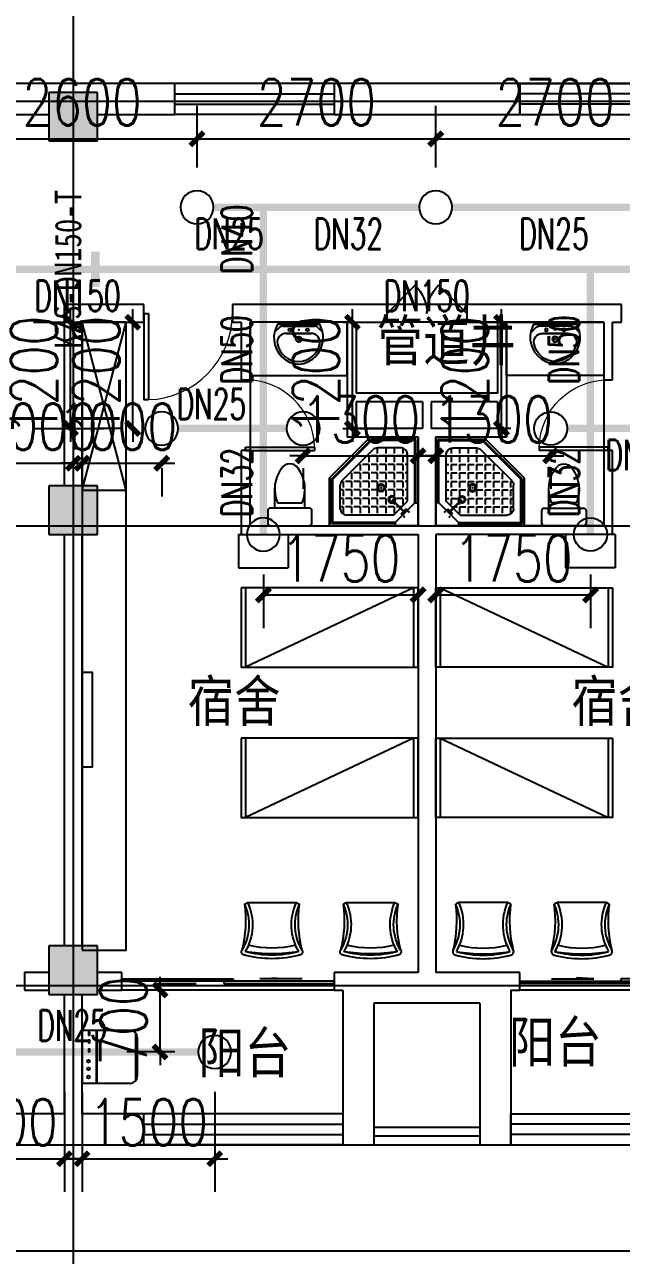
# Model space of a CAD drawing. Extents: x 0 to 2838408, y -923048 to 203859.
# Drawn here: x 2748213 to 2754963, y -270542 to -256626 of the extents above; entities that cross this region are included whole.
import ezdxf
from ezdxf.enums import TextEntityAlignment as Align

# ---------------------------------------------------------------- set-up
doc = ezdxf.new("R2010")
doc.units = 0
doc.header["$LTSCALE"] = 1000
for name, color, linetype in [('A-Fixt', 81, 'Continuous'), ('CLAYER', 7, 'Continuous'), ('COLUMN', 9, 'Continuous'), ('DIM_喷淋', 3, 'Continuous'), ('DOOR_FIRE', 4, 'Continuous'), ('DOTE', 8, 'Continuous'), ('E2-栏杆', 92, 'Continuous'), ('EQUIP_喷头', 7, 'Continuous'), ('GROUND', 2, 'Continuous'), ('PIPE-喷淋', 6, 'Continuous'), ('PUB_HATCH', 8, 'Continuous'), ('PUB_TEXT', 7, 'Continuous'), ('TEXT_喷淋', 7, 'Continuous'), ('TWT_DIM', 3, 'Continuous'), ('WALL', 9, 'Continuous'), ('WINDOW', 4, 'Continuous'), ('XREF', 8, 'Continuous'), ('抗震支吊架', 2, 'Continuous'), ('洁具', 213, 'Continuous'), ('配景', 3, 'Continuous')]:
    doc.layers.add(name, color=color, linetype=linetype)
doc.styles.add('_TCH_DIM_T3', font='SIMPLEX', dxfattribs={"width": 0.75, "bigfont": 'HZTXT'})
doc.styles.add('_TWT_PIPEDN', font='SIMPLEX', dxfattribs={"width": 0.8, "height": 2.3, "bigfont": 'HZTXT'})
doc.styles.add('kzcad', font='', dxfattribs={"width": 0.8})
doc.styles.get("Standard").update_dxf_attribs({"font": 'geniso.shx', "bigfont": 'hztxt.shx'})
doc.styles.get('kzcad').set_extended_font_data('SimSun')
doc.dimstyles.new('_TWT_ARCH&&150', dxfattribs={"dimtxt": 525, "dimasz": 150, "dimexe": 375, "dimexo": 450, "dimgap": 150, "dimtad": 1, "dimdec": 0, "dimzin": 0, "dimdsep": 46, "dimtxsty": '_TCH_DIM_T3', "dimblk": 'ARCHTICK', "dimcen": 0.09, "dimclrt": 7, "dimazin": 2, "dimtfac": 1, "dimtdec": 0, "dimtix": 1, "dimtmove": 2, "dimatfit": 3, "dimfxl": 1, "dimtolj": 1, "dimtzin": 0, "dimarcsym": 0})

# ---------------------------------------------------------------- blocks, each defined once
blk = doc.blocks.new('1F平面-CAD导入_dwg_Drawing4_t3_dwg_$plan$00001613-474159-1F-927810-1F')
at = {"layer": '洁具'}
for p, q in [((-200, 170), (-430, 170)), ((-260, -140), (-260, 140)), ((-30, 250), (-170, 250)), ((-200, -170), (-200, -220)), ((-170, -250), (-30, -250))]:
    blk.add_line(p, q, dxfattribs=at)
for points in [[(-200, 220), (-200, 170), (-200, -170), (-430, -170)], [(0, -220), (0, 220)]]:
    blk.add_lwpolyline(points, dxfattribs=at)
for centre, radius, start, end in [((-413, -227), 398, 67.4505, 126.6381), ((-170, 220), 30, 90, 180), ((-30, 220), 30, 0, 90), ((-590, 0), 110, 123.4509, 236.5491), ((-413, 227), 398, 233.3619, 292.5495), ((-170, -220), 30, 180, 270), ((-30, -220), 30, 270, 0)]:
    blk.add_arc(centre, radius, start, end, dxfattribs=at)
blk = doc.blocks.new('$lvtry$00000169')
at = {"color": 0}
for p, q in [((259, -36), (259, 0)), ((259, -36), (36, -259)), ((276, -120), (120, -276)), ((259, -24), (976, -24)), ((259, -36), (964, -36)), ((276, -120), (808, -120)), ((964, -36), (976, -24)), ((964, -36), (964, -525)), ((976, -24), (976, -530)), ((36, -259), (0, -259)), ((24, -259), (24, -976)), ((36, -259), (36, -964)), ((120, -276), (120, -808)), ((144, -151), (291, -298)), ((151, -144), (298, -291)), ((173, -309), (173, -239)), ((183, -213), (205, -213)), ((220, -213), (243, -213)), ((270, -213), (270, -143)), ((270, -213), (340, -213)), ((270, -263), (270, -239)), ((366, -213), (366, -143)), ((366, -213), (436, -213)), ((366, -309), (366, -239)), ((462, -213), (462, -143)), ((462, -213), (532, -213)), ((462, -309), (462, -239)), ((558, -213), (558, -143)), ((558, -213), (628, -213)), ((558, -309), (558, -239)), ((655, -213), (655, -143)), ((655, -213), (725, -213)), ((655, -309), (655, -239)), ((751, -213), (751, -143)), ((751, -213), (821, -213)), ((751, -309), (751, -239)), ((847, -213), (847, -143)), ((847, -213), (880, -213)), ((847, -309), (847, -239)), ((880, -192), (880, -460)), ((120, -309), (147, -309)), ((120, -405), (147, -405)), ((173, -309), (243, -309)), ((173, -405), (173, -335)), ((173, -405), (243, -405)), ((270, -405), (270, -335)), ((270, -405), (340, -405)), ((334, -309), (340, -309)), ((366, -309), (436, -309)), ((366, -405), (366, -335)), ((366, -405), (379, -405)), ((462, -309), (532, -309)), ((462, -405), (462, -335)), ((462, -405), (532, -405)), ((558, -309), (628, -309)), ((558, -405), (558, -335)), ((558, -405), (628, -405)), ((655, -309), (725, -309)), ((655, -405), (655, -335)), ((655, -405), (725, -405)), ((751, -309), (821, -309)), ((751, -405), (751, -335)), ((751, -405), (821, -405)), ((847, -309), (880, -309)), ((847, -405), (847, -335)), ((847, -405), (880, -405)), ((120, -501), (147, -501)), ((173, -501), (173, -431)), ((173, -501), (243, -501)), ((173, -598), (173, -528)), ((270, -501), (270, -431)), ((270, -501), (340, -501)), ((270, -598), (270, -528)), ((366, -501), (366, -431)), ((366, -501), (436, -501)), ((366, -598), (366, -528)), ((462, -501), (462, -431)), ((462, -501), (532, -501)), ((462, -598), (462, -528)), ((859, -511), (511, -859)), ((964, -525), (525, -964)), ((976, -530), (530, -976)), ((558, -501), (558, -431)), ((558, -501), (628, -501)), ((558, -598), (558, -528)), ((655, -501), (655, -431)), ((655, -501), (725, -501)), ((655, -598), (655, -528)), ((751, -501), (751, -431)), ((751, -501), (821, -501)), ((751, -598), (751, -528)), ((847, -501), (847, -431)), ((847, -501), (867, -501)), ((964, -525), (976, -530)), ((120, -598), (147, -598)), ((120, -694), (147, -694)), ((173, -598), (243, -598)), ((173, -694), (173, -624)), ((173, -694), (243, -694)), ((270, -598), (340, -598)), ((270, -694), (270, -624)), ((270, -694), (340, -694)), ((366, -598), (436, -598)), ((366, -694), (366, -624)), ((366, -694), (436, -694)), ((462, -598), (532, -598)), ((462, -694), (462, -624)), ((462, -694), (532, -694)), ((558, -598), (628, -598)), ((558, -694), (558, -624)), ((558, -694), (628, -694)), ((655, -598), (725, -598)), ((655, -694), (655, -624)), ((655, -694), (676, -694)), ((751, -598), (773, -598)), ((120, -790), (147, -790)), ((173, -790), (173, -720)), ((173, -790), (243, -790)), ((173, -878), (173, -816)), ((270, -790), (270, -720)), ((270, -790), (340, -790)), ((270, -880), (270, -816)), ((366, -790), (366, -720)), ((366, -790), (436, -790)), ((366, -880), (366, -816)), ((462, -790), (462, -720)), ((462, -790), (532, -790)), ((462, -880), (462, -816)), ((558, -790), (558, -720)), ((558, -790), (580, -790)), ((36, -964), (24, -976)), ((36, -964), (525, -964)), ((192, -880), (460, -880)), ((525, -964), (530, -976)), ((24, -976), (530, -976))]:
    blk.add_line(p, q, dxfattribs=at)
blk.add_lwpolyline([(0, 0), (0, -1000), (540, -1000), (1000, -540), (1000, 0)], close=True)
for points in [[(0, 0), (0, -1000)], [(0, 0), (1000, 0)], [(1000, 0), (1000, -540)], [(190, -136), (178, -148), (162, -132), (174, -121)], [(136, -190), (148, -178), (132, -162), (121, -174)], [(1000, -540), (540, -1000)], [(0, -1000), (540, -1000)]]:
    blk.add_lwpolyline(points, close=True, dxfattribs=at)
for radius in [43.8, 31.1]:
    blk.add_circle((416, -428), radius, dxfattribs=at)
for centre, radius, start, end in [((808, -192), 72, 0, 90), ((296, -296), 40.6, 142.583, 128.4197), ((296, -296), 28.6, 145.828, 125.6599), ((808, -460), 72, 315, 0), ((192, -808), 72, 180, 270), ((460, -808), 72, 270, 315)]:
    blk.add_arc(centre, radius, start, end, dxfattribs=at)
for p in [(156, -102, 0), (103, -156, 0), (416, -428, 0)]:
    blk.add_point(p, dxfattribs=at)
blk = doc.blocks.new('$lvtry$00000178')
at = {"color": 0}
for p, q in [((-238, 0), (238, 0)), ((-214, -36), (-272, -91)), ((-180, -23), (180, -23)), ((-142, -105), (140, -105)), ((140, -105), (-142, -105)), ((216, -37), (268, -91))]:
    blk.add_line(p, q, dxfattribs=at)
blk.add_lwpolyline([(-104, -430, 0.224698), (110, -425, 0.348046), (269, -79), (239, 0), (-241, 0), (-271, -79, 0.356844)], format="xyb", close=True, dxfattribs=at)
for centre, radius in [((-100, -65), 16.3), ((100, -65), 16.3), ((1, -172), 31.6)]:
    blk.add_circle(centre, radius, dxfattribs=at)
at = {"color": 0, "lineweight": 13}
blk.add_circle((1, -172), 23, dxfattribs=at)
at = {"color": 0}
for centre, radius, start, end in [((-142, -205), 100, 90, 190.5602), ((-180, -73), 50, 90, 133.181), ((140, -205), 100, 349.4398, 90), ((180, -73), 50, 44.5607, 90), ((-1, -179), 243, 190.5602, 349.4398)]:
    blk.add_arc(centre, radius, start, end, dxfattribs=at)
for p in [(0, -65), (1, -172)]:
    blk.add_point(p, dxfattribs=at)
blk = doc.blocks.new('A$C70365C93')
at = {"layer": '洁具'}
blk.add_lwpolyline([(-1900, 2300), (-1900, 1700), (-800, 1700), (-800, 2300)], close=True, dxfattribs=at)
blk.add_blockref('$lvtry$00000178', (-1350, 2280), dxfattribs=at)
at = {"layer": '洁具', "rotation": 180}
blk.add_blockref('$lvtry$00000169', (0, 0), dxfattribs=at)
at = {"layer": '洁具', "extrusion": (0, 0, -1), "xscale": -1, "zscale": -1, "rotation": 90}
blk.add_blockref('1F平面-CAD导入_dwg_Drawing4_t3_dwg_$plan$00001613-474159-1F-927810-1F', (1450, 0), dxfattribs=at)
blk = doc.blocks.new('单人床')
at = {"layer": 'A-Fixt'}
for p, q in [((47774, 13973), (48674, 13973)), ((47774, 12073), (48674, 13973)), ((47774, 12073), (48674, 12073))]:
    blk.add_line(p, q, dxfattribs=at)
blk.add_lwpolyline([(47774, 14023), (48674, 14023), (48674, 12023), (47774, 12023), (47774, 14023)], dxfattribs=at)
blk = doc.blocks.new('CH_AP01')
for p, q in [((-311, 17), (-275, 0)), ((-275, 0), (275, 0)), ((275, 0), (311, 17))]:
    blk.add_line(p, q)
for centre, radius, start, end in [((-307, 555), 37.8, 100.1859, 202.8359), ((0, -579), 1213, 74.7104, 105.2896), ((0, -579), 1173, 75.0287, 104.9713), ((0, -1278), 1857, 80.611, 99.389), ((307, 555), 37.8, 337.1641, 79.8141), ((-1658, 202), 1360, 352.1659, 14.4283), ((-824, 250), 563, 335.5038, 31.0903), ((-824, 250), 603, 335.5038, 30.2691), ((0, -579), 1093, 75.8767, 104.1233), ((824, 250), 603, 149.7309, 204.4962), ((824, 250), 563, 148.9097, 204.4962), ((1658, 202), 1360, 165.5717, 187.8341)]:
    blk.add_arc(centre, radius, start, end)
blk = doc.blocks.new('A$C61295E98')
at = {"color": 3}
for p, q in [((544, 598), (0, 598)), ((0, 598), (0, 0)), ((161, 598), (161, 0)), ((170, 0), (170, 598)), ((603, 572), (603, 26)), ((624, 518), (624, 80)), ((544, 0), (0, 0))]:
    blk.add_line(p, q, dxfattribs=at)
for points in [[(82, 540), (75, 540), (75, 577), (82, 577)], [(82, 453), (75, 453), (75, 490), (82, 490)], [(82, 353), (75, 353), (75, 389), (82, 389)]]:
    blk.add_lwpolyline(points, close=True, dxfattribs=at)
for centre in [(74, 250), (74, 164), (74, 71)]:
    blk.add_circle(centre, 15.7, dxfattribs=at)
for centre, start, end in [((544, 518), 360, 90), ((544, 80), 270, 0)]:
    blk.add_arc(centre, 80, start, end, dxfattribs=at)
blk = doc.blocks.new('宿舍')
at = {"layer": 'A-Fixt'}
for p, q in [((47854, 13802), (48354, 15702)), ((48354, 13802), (47854, 15702)), ((47854, 13802), (48354, 13802))]:
    blk.add_line(p, q, dxfattribs=at)
for points in [[(47854, 8602), (48354, 8602), (48354, 15702), (47854, 15702)], [(47854, 10676), (47970, 10676), (47970, 11743), (47854, 11743)]]:
    blk.add_lwpolyline(points, close=True, dxfattribs=at)
at = {"xscale": -1, "rotation": 90}
for p in [(63677, 60475), (63677, 58775)]:
    blk.add_blockref('单人床', p, dxfattribs=at)
at = {"layer": 'A-Fixt', "xscale": -1, "rotation": 180}
for p in [(50002, 9140), (51117, 9140)]:
    blk.add_blockref('CH_AP01', p, dxfattribs=at)
at = {"layer": '配景', "color": 252}
blk.add_blockref('A$C61295E98', (47854, 7097), dxfattribs=at)
blk = doc.blocks.new('$WINLIB2D$00000001')
at = {"color": 0}
for points in [[(-0.5, 0.5), (-0.5, -0.5)], [(-0.5, 0.5), (0.5, 0.5)], [(0.5, -0.5), (0.5, 0.5)], [(0.5, 0.1667), (-0.5, 0.1667)], [(0.5, -0.1667), (-0.5, -0.1667)], [(-0.5, -0.5), (0.5, -0.5)]]:
    blk.add_lwpolyline(points, dxfattribs=at)
blk = doc.blocks.new('$DorLib2D$00000116')
at = {"color": 0}
for p, q in [((-0.5, 0), (-0.146, 0.354)), ((0.5, 0), (0.146, 0.354))]:
    blk.add_line(p, q, dxfattribs=at)
for centre, start, end in [((-0.5, 0), 0, 45), ((0.5, 0), 135, 180)]:
    blk.add_arc(centre, 0.5, start, end, dxfattribs=at)
blk = doc.blocks.new('$DorLib2D$00000001')
for p, q in [((0.45, 0.975), (0.5, 0.975)), ((0.45, 0), (0.45, 0.975)), ((0.5, 0), (0.5, 0.975)), ((0.5, 0), (0.45, 0))]:
    blk.add_line(p, q)
at = {"lineweight": 13}
blk.add_arc((0.475, 0), 0.975, 91.4693, 180, dxfattribs=at)
blk = doc.blocks.new('$DorLib2D$00000131')
at = {"color": 0, "linetype": 'Continuous'}
for p, q in [((0.15, 0.125), (0.2319, 0.1973)), ((0.2319, 0.1973), (0.2319, 0.125)), ((-0.5, 0.125), (-0.5, 0)), ((0.0192, 0.125), (-0.5, 0.125)), ((0.0192, 0), (0.0192, 0.125)), ((0.35, 0.125), (0.15, 0.125)), ((-0.5, 0), (0.0192, 0)), ((-0.024, 0), (0.5, 0)), ((-0.024, -0.125), (-0.024, 0)), ((0.5, 0), (0.5, -0.125)), ((-0.35, -0.125), (-0.15, -0.125)), ((-0.2319, -0.1973), (-0.2319, -0.125)), ((-0.15, -0.125), (-0.2319, -0.1973)), ((0.5, -0.125), (-0.024, -0.125))]:
    blk.add_line(p, q, dxfattribs=at)
blk = doc.blocks.new('1F1')
at = {"layer": 'PUB_HATCH'}
for points in [[(2412991.7, -257392.2), (2412441.7, -257392.2), (2412441.7, -257942.2), (2412991.7, -257942.2)], [(2412991.7, -261842.2), (2412441.7, -261842.2), (2412441.7, -262392.2), (2412991.7, -262392.2)], [(2412991.7, -267042.2), (2412441.7, -267042.2), (2412441.7, -267592.2), (2412991.7, -267592.2)]]:
    blk.add_hatch(color=256, dxfattribs=at).paths.add_polyline_path(points)
at = {"layer": 'COLUMN'}
for p, q in [((2412991.7, -257392.2), (2412441.7, -257392.2)), ((2412441.7, -257392.2), (2412441.7, -257942.2)), ((2412991.7, -257942.2), (2412991.7, -257392.2)), ((2412441.7, -257942.2), (2412991.7, -257942.2)), ((2412991.7, -261842.2), (2412441.7, -261842.2)), ((2412441.7, -261842.2), (2412441.7, -262392.2)), ((2412991.7, -262392.2), (2412991.7, -261842.2)), ((2412441.7, -262392.2), (2412991.7, -262392.2)), ((2412991.7, -267042.2), (2412441.7, -267042.2)), ((2412441.7, -267042.2), (2412441.7, -267592.2)), ((2412991.7, -267592.2), (2412991.7, -267042.2)), ((2412441.7, -267592.2), (2412991.7, -267592.2))]:
    blk.add_line(p, q, dxfattribs=at)
at = {"layer": 'DOOR_FIRE'}
for p, q in [((2417166.7, -259792.2), (2416266.7, -259792.2)), ((2417166.7, -259992.2), (2416266.7, -259992.2))]:
    blk.add_line(p, q, dxfattribs=at)
at = {"layer": 'DOTE'}
for p, q in [((2412716.7, -187892.2), (2412716.7, -271092.2)), ((2343216.7, -257492.2), (2453916.7, -257492.2)), ((2343216.7, -262292.2), (2453916.7, -262292.2)), ((2343216.7, -267492.2), (2453916.7, -267492.2))]:
    blk.add_line(p, q, dxfattribs=at)
at = {"layer": 'E2-栏杆'}
for points in [[(2416116.7, -269092.2), (2417316.7, -269092.2)], [(2416116.7, -269192.2), (2417316.7, -269192.2)]]:
    blk.add_lwpolyline(points, dxfattribs=at)
at = {"layer": 'GROUND'}
blk.add_line((2409616.7, -270492.2), (2435916.7, -270492.2), dxfattribs=at)
for points in [[(2436966.7, -257292.2), (2363416.7, -257292.2)], [(2409616.7, -269292.2), (2435916.7, -269292.2)]]:
    blk.add_lwpolyline(points, dxfattribs=at)
at = {"layer": 'WALL'}
for p, q in [((2412716.7, -257292.2), (2411566.7, -257292.2)), ((2413866.7, -257292.2), (2412716.7, -257292.2)), ((2413866.7, -257642.2), (2413866.7, -257292.2)), ((2417766.7, -257292.2), (2415666.7, -257292.2)), ((2415666.7, -257292.2), (2415666.7, -257642.2)), ((2417766.7, -257642.2), (2417766.7, -257292.2)), ((2411566.7, -257642.2), (2412441.7, -257642.2)), ((2412991.7, -257642.2), (2413866.7, -257642.2)), ((2415666.7, -257642.2), (2417766.7, -257642.2)), ((2412616.7, -261842.2), (2412616.7, -259792.2)), ((2413516.7, -259792.2), (2412616.7, -259792.2)), ((2413516.7, -259992.2), (2413516.7, -259792.2)), ((2414616.7, -259792.2), (2414516.7, -259792.2)), ((2414516.7, -259792.2), (2414516.7, -259992.2)), ((2415816.7, -259792.2), (2414616.7, -259792.2)), ((2416266.7, -259792.2), (2415816.7, -259792.2)), ((2416266.7, -259992.2), (2416266.7, -259792.2)), ((2417616.7, -259792.2), (2417166.7, -259792.2)), ((2417166.7, -259792.2), (2417166.7, -259992.2)), ((2418816.7, -259792.2), (2417616.7, -259792.2)), ((2418916.7, -259792.2), (2418816.7, -259792.2)), ((2418916.7, -259992.2), (2418916.7, -259792.2)), ((2412816.7, -261842.2), (2412816.7, -259992.2)), ((2412816.7, -259992.2), (2413516.7, -259992.2)), ((2414516.7, -259992.2), (2414616.7, -259992.2)), ((2414616.7, -259992.2), (2414616.7, -260642.2)), ((2415816.7, -259992.2), (2414716.7, -259992.2)), ((2414716.7, -260642.2), (2414716.7, -259992.2)), ((2415816.7, -259992.2), (2415816.7, -260792.2)), ((2415916.7, -259992.2), (2416266.7, -259992.2)), ((2415916.7, -259992.2), (2415916.7, -260792.2)), ((2417166.7, -259992.2), (2417516.7, -259992.2)), ((2417516.7, -259992.2), (2417516.7, -260792.2)), ((2418716.7, -259992.2), (2417616.7, -259992.2)), ((2417616.7, -259992.2), (2417616.7, -260792.2)), ((2418716.7, -259992.2), (2418716.7, -260642.2)), ((2418816.7, -260642.2), (2418816.7, -259992.2)), ((2418816.7, -259992.2), (2418916.7, -259992.2)), ((2414616.7, -260642.2), (2414716.7, -260642.2)), ((2418716.7, -260642.2), (2418816.7, -260642.2)), ((2415816.7, -260792.2), (2415816.7, -261292.2)), ((2416716.7, -260792.2), (2415916.7, -260792.2)), ((2416666.7, -260892.2), (2415916.7, -260892.2)), ((2415916.7, -260892.2), (2415916.7, -261192.2)), ((2416666.7, -260892.2), (2416666.7, -261192.2)), ((2417516.7, -260792.2), (2416716.7, -260792.2)), ((2417516.7, -260892.2), (2416766.7, -260892.2)), ((2416766.7, -260892.2), (2416766.7, -261192.2)), ((2417516.7, -260892.2), (2417516.7, -261192.2)), ((2417616.7, -260792.2), (2417616.7, -261292.2)), ((2416666.7, -261192.2), (2415916.7, -261192.2)), ((2417516.7, -261192.2), (2416766.7, -261192.2)), ((2416616.7, -261292.2), (2415816.7, -261292.2)), ((2416616.7, -261292.2), (2416616.7, -262292.2)), ((2416816.7, -261292.2), (2416816.7, -262292.2)), ((2417616.7, -261292.2), (2416816.7, -261292.2)), ((2414716.7, -261442.2), (2414616.7, -261442.2)), ((2414616.7, -261442.2), (2414616.7, -262392.2)), ((2414716.7, -262292.2), (2414716.7, -261442.2)), ((2418816.7, -261442.2), (2418716.7, -261442.2)), ((2418716.7, -261442.2), (2418716.7, -262292.2)), ((2418816.7, -262392.2), (2418816.7, -261442.2)), ((2414716.7, -262292.2), (2416616.7, -262292.2)), ((2418716.7, -262292.2), (2416816.7, -262292.2)), ((2412616.7, -267042.2), (2412616.7, -262392.2)), ((2412816.7, -267042.2), (2412816.7, -262392.2)), ((2414616.7, -262392.2), (2416616.7, -262392.2)), ((2416616.7, -262392.2), (2416616.7, -267342.2)), ((2418816.7, -262392.2), (2416816.7, -262392.2)), ((2416816.7, -262392.2), (2416816.7, -267342.2)), ((2412441.7, -267342.2), (2412166.7, -267342.2)), ((2412166.7, -267342.2), (2412166.7, -267542.2)), ((2413266.7, -267342.2), (2412991.7, -267342.2)), ((2413266.7, -267542.2), (2413266.7, -267342.2)), ((2416016.7, -267342.2), (2415666.7, -267342.2)), ((2415666.7, -267342.2), (2415666.7, -267542.2)), ((2416616.7, -267342.2), (2416016.7, -267342.2)), ((2417416.7, -267342.2), (2416816.7, -267342.2)), ((2417766.7, -267342.2), (2417416.7, -267342.2)), ((2417766.7, -267542.2), (2417766.7, -267342.2)), ((2412166.7, -267542.2), (2412441.7, -267542.2)), ((2412616.7, -268942.2), (2412616.7, -267592.2)), ((2412816.7, -268942.2), (2412816.7, -267592.2)), ((2412991.7, -267542.2), (2413266.7, -267542.2)), ((2415666.7, -267542.2), (2415766.7, -267542.2)), ((2415766.7, -267542.2), (2415766.7, -268942.2)), ((2417666.7, -267542.2), (2417666.7, -268942.2)), ((2417666.7, -267542.2), (2417766.7, -267542.2)), ((2416116.7, -267692.2), (2416116.7, -269292.2)), ((2416716.7, -267692.2), (2416116.7, -267692.2)), ((2417316.7, -267692.2), (2416716.7, -267692.2)), ((2417316.7, -267692.2), (2417316.7, -269292.2)), ((2412616.7, -268942.2), (2411916.7, -268942.2)), ((2413516.7, -268942.2), (2412816.7, -268942.2)), ((2413516.7, -269292.2), (2413516.7, -268942.2)), ((2415766.7, -268942.2), (2415766.7, -269292.2)), ((2417666.7, -269292.2), (2417666.7, -268942.2)), ((2411916.7, -269292.2), (2412716.7, -269292.2)), ((2412716.7, -269292.2), (2413516.7, -269292.2)), ((2415766.7, -269292.2), (2416116.7, -269292.2)), ((2417316.7, -269292.2), (2417666.7, -269292.2))]:
    blk.add_line(p, q, dxfattribs=at)
at = {"layer": 'WINDOW'}
for p, q in [((2414716.7, -260642.2), (2414716.7, -261442.2)), ((2418716.7, -260642.2), (2418716.7, -261442.2)), ((2415666.7, -267542.2), (2413266.7, -267542.2)), ((2420166.7, -267542.2), (2417766.7, -267542.2))]:
    blk.add_line(p, q, dxfattribs=at)
for name, p in [('宿舍', (2364962.9, -275693.9)), ('A$C70365C93', (2416616.7, -262292.2))]:
    blk.add_blockref(name, p)
at = {"xscale": -1}
for name, p in [('A$C70365C93', (2416816.7, -262292.2)), ('宿舍', (2468470.6, -275693.9))]:
    blk.add_blockref(name, p, dxfattribs=at)
at = {"layer": 'DOOR_FIRE', "xscale": 900, "yscale": -900, "zscale": 200, "rotation": 179.9999999994664}
blk.add_blockref('$DorLib2D$00000116', (2416716.7, -259892.2), dxfattribs=at)
at = {"layer": 'WINDOW'}
for name, p, xscale, yscale, zscale, rotation in [('$WINLIB2D$00000001', (2414766.7, -257467.2), -1800, 350, -1800, 359.9999999999996), ('$DorLib2D$00000001', (2414666.7, -261042.2), 800, 800, 800, 269.9999999994664), ('$DorLib2D$00000001', (2418766.7, -261042.2), 800, -800, 800, 269.9999999994664), ('$DorLib2D$00000131', (2414466.7, -267442.2), 2400, 200, 2400, 180), ('$DorLib2D$00000131', (2418966.7, -267442.2), -2400, 200, -2400, 180), ('$WINLIB2D$00000001', (2414641.7, -269117.2), 2249.999999993481, -350, 2249.999999993481, 180)]:
    blk.add_blockref(name, p, dxfattribs=dict(at, xscale=xscale, yscale=yscale, zscale=zscale, rotation=rotation))
for name, p, xscale, yscale, zscale in [('$WINLIB2D$00000001', (2418666.7, -257467.2), 1800, 350, 1800), ('$DorLib2D$00000001', (2414016.7, -259892.2), -1000, -1000, -1000), ('$WINLIB2D$00000001', (2418791.7, -269117.2), 2249.999999993481, 350, 2249.999999993481)]:
    blk.add_blockref(name, p, dxfattribs=dict(at, xscale=xscale, yscale=yscale, zscale=zscale))
at = {"layer": 'CLAYER'}
blk.add_text('管道井', height=525, dxfattribs=at).set_placement((2416149.1, -260479.2))
at = {"layer": 'PUB_TEXT'}
for s, p in [('宿舍', (2414011.9, -264556)), ('宿舍', (2418351.3, -264556)), ('阳台', (2417643.2, -268408.1)), ('阳台', (2414131.5, -268530.2))]:
    blk.add_text(s, height=525, dxfattribs=at).set_placement(p)
blk = doc.blocks.new('_ArchTick')
at = {"color": 0, "linetype": 'ByBlock', "const_width": 0.4}
blk.add_lwpolyline([(-0.5, -0.5), (0.5, 0.5)], dxfattribs=at)
blk = doc.blocks.new('*D1186')
at = {"layer": 'Defpoints', "color": 0, "linetype": 'ByBlock', "transparency": 16777216}
for p in [(2748863, -268242), (2750363, -268242), (2750363, -269450)]:
    blk.add_point(p, dxfattribs=at)
at = {"layer": 'TWT_DIM', "color": 0, "linetype": 'ByBlock', "lineweight": -2, "transparency": 16777216}
for p, q in [((2748863, -268692), (2748863, -269825)), ((2750363, -268692), (2750363, -269825)), ((2748863, -269450), (2748713, -269450)), ((2748863, -269450), (2750363, -269450)), ((2750363, -269450), (2750513, -269450))]:
    blk.add_line(p, q, dxfattribs=at)
at = {"layer": 'TWT_DIM', "color": 0, "linetype": 'ByBlock', "lineweight": -2, "transparency": 16777216, "xscale": 150, "yscale": 150, "zscale": 150}
blk.add_blockref('_ArchTick', (2748863, -269450), dxfattribs=at)
at = {"layer": 'TWT_DIM', "color": 0, "linetype": 'ByBlock', "lineweight": -2, "transparency": 16777216, "xscale": 150, "yscale": 150, "zscale": 150, "rotation": 180}
blk.add_blockref('_ArchTick', (2750363, -269450), dxfattribs=at)
at = {"layer": 'TWT_DIM', "color": 7, "linetype": 'ByBlock', "transparency": 16777216, "insert": (2749613, -269037), "char_height": 525, "attachment_point": 5, "style": '_TCH_DIM_T3'}
blk.add_mtext('\\A1;1500', dxfattribs=at)
blk = doc.blocks.new('*D1187')
at = {"layer": 'Defpoints', "color": 0, "linetype": 'ByBlock', "transparency": 16777216}
for p in [(2749744, -267542), (2750363, -267542), (2750363, -268242)]:
    blk.add_point(p, dxfattribs=at)
at = {"layer": 'TWT_DIM', "color": 0, "linetype": 'ByBlock', "lineweight": -2, "transparency": 16777216}
for p, q in [((2749744, -267542), (2749744, -267392)), ((2749913, -267542), (2749369, -267542)), ((2749744, -268242), (2749744, -267542)), ((2749913, -268242), (2749369, -268242)), ((2749744, -268242), (2749744, -268392))]:
    blk.add_line(p, q, dxfattribs=at)
at = {"layer": 'TWT_DIM', "color": 0, "linetype": 'ByBlock', "lineweight": -2, "transparency": 16777216, "xscale": 150, "yscale": 150, "zscale": 150}
for p, rotation in [((2749744, -267542), 270), ((2749744, -268242), 90)]:
    blk.add_blockref('_ArchTick', p, dxfattribs=dict(at, rotation=rotation))
at = {"layer": 'TWT_DIM', "color": 7, "linetype": 'ByBlock', "transparency": 16777216, "insert": (2749331, -267892), "char_height": 525, "attachment_point": 5, "rotation": 90, "style": '_TCH_DIM_T3'}
blk.add_mtext('\\A1;700', dxfattribs=at)
blk = doc.blocks.new('*D1188')
at = {"layer": 'Defpoints', "color": 0, "linetype": 'ByBlock', "transparency": 16777216}
for p in [(2752863, -261192), (2754163, -261192), (2754163, -261502)]:
    blk.add_point(p, dxfattribs=at)
at = {"layer": 'TWT_DIM', "color": 0, "linetype": 'ByBlock', "lineweight": -2, "transparency": 16777216}
for p, q in [((2752863, -261502), (2752713, -261502)), ((2752863, -261502), (2754163, -261502)), ((2754163, -261502), (2754313, -261502)), ((2752863, -261642), (2752863, -261877)), ((2754163, -261642), (2754163, -261877))]:
    blk.add_line(p, q, dxfattribs=at)
at = {"layer": 'TWT_DIM', "color": 0, "linetype": 'ByBlock', "lineweight": -2, "transparency": 16777216, "xscale": 150, "yscale": 150, "zscale": 150}
blk.add_blockref('_ArchTick', (2752863, -261502), dxfattribs=at)
at = {"layer": 'TWT_DIM', "color": 0, "linetype": 'ByBlock', "lineweight": -2, "transparency": 16777216, "xscale": 150, "yscale": 150, "zscale": 150, "rotation": 180}
blk.add_blockref('_ArchTick', (2754163, -261502), dxfattribs=at)
at = {"layer": 'TWT_DIM', "color": 7, "linetype": 'ByBlock', "transparency": 16777216, "insert": (2753513, -261090), "char_height": 525, "attachment_point": 5, "style": '_TCH_DIM_T3'}
blk.add_mtext('\\A1;1300', dxfattribs=at)
blk = doc.blocks.new('*D1189')
at = {"layer": 'Defpoints', "color": 0, "linetype": 'ByBlock', "transparency": 16777216}
for p in [(2751363, -261192), (2752663, -261192), (2752663, -261502)]:
    blk.add_point(p, dxfattribs=at)
at = {"layer": 'TWT_DIM', "color": 0, "linetype": 'ByBlock', "lineweight": -2, "transparency": 16777216}
for p, q in [((2751363, -261502), (2751213, -261502)), ((2751363, -261502), (2752663, -261502)), ((2752663, -261502), (2752813, -261502)), ((2751363, -261642), (2751363, -261877)), ((2752663, -261642), (2752663, -261877))]:
    blk.add_line(p, q, dxfattribs=at)
at = {"layer": 'TWT_DIM', "color": 0, "linetype": 'ByBlock', "lineweight": -2, "transparency": 16777216, "xscale": 150, "yscale": 150, "zscale": 150}
blk.add_blockref('_ArchTick', (2751363, -261502), dxfattribs=at)
at = {"layer": 'TWT_DIM', "color": 0, "linetype": 'ByBlock', "lineweight": -2, "transparency": 16777216, "xscale": 150, "yscale": 150, "zscale": 150, "rotation": 180}
blk.add_blockref('_ArchTick', (2752663, -261502), dxfattribs=at)
at = {"layer": 'TWT_DIM', "color": 7, "linetype": 'ByBlock', "transparency": 16777216, "insert": (2752013, -261090), "char_height": 525, "attachment_point": 5, "style": '_TCH_DIM_T3'}
blk.add_mtext('\\A1;1300', dxfattribs=at)
blk = doc.blocks.new('*D1192')
at = {"layer": 'Defpoints', "color": 0, "linetype": 'ByBlock', "transparency": 16777216}
for p in [(2752863, -262392), (2754613, -262392), (2754613, -263075)]:
    blk.add_point(p, dxfattribs=at)
at = {"layer": 'TWT_DIM', "color": 0, "linetype": 'ByBlock', "lineweight": -2, "transparency": 16777216}
for p, q in [((2752863, -262842), (2752863, -263450)), ((2754613, -262842), (2754613, -263450)), ((2752863, -263075), (2754613, -263075))]:
    blk.add_line(p, q, dxfattribs=at)
at = {"layer": 'TWT_DIM', "color": 0, "linetype": 'ByBlock', "lineweight": -2, "transparency": 16777216, "xscale": 150, "yscale": 150, "zscale": 150, "rotation": 180}
blk.add_blockref('_ArchTick', (2752863, -263075), dxfattribs=at)
at = {"layer": 'TWT_DIM', "color": 0, "linetype": 'ByBlock', "lineweight": -2, "transparency": 16777216, "xscale": 150, "yscale": 150, "zscale": 150}
blk.add_blockref('_ArchTick', (2754613, -263075), dxfattribs=at)
at = {"layer": 'TWT_DIM', "color": 7, "linetype": 'ByBlock', "transparency": 16777216, "insert": (2753738, -262662), "char_height": 525, "attachment_point": 5, "style": '_TCH_DIM_T3'}
blk.add_mtext('\\A1;1750', dxfattribs=at)
blk = doc.blocks.new('*D1194')
at = {"layer": 'Defpoints', "color": 0, "linetype": 'ByBlock', "transparency": 16777216}
for p in [(2753605, -259992), (2754163, -259992), (2754163, -261192)]:
    blk.add_point(p, dxfattribs=at)
at = {"layer": 'TWT_DIM', "color": 0, "linetype": 'ByBlock', "lineweight": -2, "transparency": 16777216}
for p, q in [((2753605, -259992), (2753605, -259842)), ((2753713, -259992), (2753230, -259992)), ((2753605, -261192), (2753605, -259992)), ((2753713, -261192), (2753230, -261192)), ((2753605, -261192), (2753605, -261342))]:
    blk.add_line(p, q, dxfattribs=at)
at = {"layer": 'TWT_DIM', "color": 0, "linetype": 'ByBlock', "lineweight": -2, "transparency": 16777216, "xscale": 150, "yscale": 150, "zscale": 150}
for p, rotation in [((2753605, -259992), 270), ((2753605, -261192), 90)]:
    blk.add_blockref('_ArchTick', p, dxfattribs=dict(at, rotation=rotation))
at = {"layer": 'TWT_DIM', "color": 7, "linetype": 'ByBlock', "transparency": 16777216, "insert": (2753192, -260592), "char_height": 525, "attachment_point": 5, "rotation": 90, "style": '_TCH_DIM_T3'}
blk.add_mtext('\\A1;1200', dxfattribs=at)
blk = doc.blocks.new('*D1196')
at = {"layer": 'Defpoints', "color": 0, "linetype": 'ByBlock', "transparency": 16777216}
for p in [(2750913, -262392), (2752663, -262392), (2752663, -263075)]:
    blk.add_point(p, dxfattribs=at)
at = {"layer": 'TWT_DIM', "color": 0, "linetype": 'ByBlock', "lineweight": -2, "transparency": 16777216}
for p, q in [((2750913, -262842), (2750913, -263450)), ((2752663, -262842), (2752663, -263450)), ((2750913, -263075), (2752663, -263075))]:
    blk.add_line(p, q, dxfattribs=at)
at = {"layer": 'TWT_DIM', "color": 0, "linetype": 'ByBlock', "lineweight": -2, "transparency": 16777216, "xscale": 150, "yscale": 150, "zscale": 150, "rotation": 180}
blk.add_blockref('_ArchTick', (2750913, -263075), dxfattribs=at)
at = {"layer": 'TWT_DIM', "color": 0, "linetype": 'ByBlock', "lineweight": -2, "transparency": 16777216, "xscale": 150, "yscale": 150, "zscale": 150}
blk.add_blockref('_ArchTick', (2752663, -263075), dxfattribs=at)
at = {"layer": 'TWT_DIM', "color": 7, "linetype": 'ByBlock', "transparency": 16777216, "insert": (2751788, -262662), "char_height": 525, "attachment_point": 5, "style": '_TCH_DIM_T3'}
blk.add_mtext('\\A1;1750', dxfattribs=at)
blk = doc.blocks.new('*D1197')
at = {"layer": 'Defpoints', "color": 0, "linetype": 'ByBlock', "transparency": 16777216}
for p in [(2748763, -261192), (2749763, -261192), (2749763, -261586)]:
    blk.add_point(p, dxfattribs=at)
at = {"layer": 'TWT_DIM', "color": 0, "linetype": 'ByBlock', "lineweight": -2, "transparency": 16777216}
for p, q in [((2748763, -261586), (2748613, -261586)), ((2748763, -261586), (2749763, -261586)), ((2749763, -261586), (2749913, -261586)), ((2748763, -261642), (2748763, -261961)), ((2749763, -261642), (2749763, -261961))]:
    blk.add_line(p, q, dxfattribs=at)
at = {"layer": 'TWT_DIM', "color": 0, "linetype": 'ByBlock', "lineweight": -2, "transparency": 16777216, "xscale": 150, "yscale": 150, "zscale": 150}
blk.add_blockref('_ArchTick', (2748763, -261586), dxfattribs=at)
at = {"layer": 'TWT_DIM', "color": 0, "linetype": 'ByBlock', "lineweight": -2, "transparency": 16777216, "xscale": 150, "yscale": 150, "zscale": 150, "rotation": 180}
blk.add_blockref('_ArchTick', (2749763, -261586), dxfattribs=at)
at = {"layer": 'TWT_DIM', "color": 7, "linetype": 'ByBlock', "transparency": 16777216, "insert": (2749263, -261173), "char_height": 525, "attachment_point": 5, "style": '_TCH_DIM_T3'}
blk.add_mtext('\\A1;1000', dxfattribs=at)
blk = doc.blocks.new('*D1198')
at = {"layer": 'Defpoints', "color": 0, "linetype": 'ByBlock', "transparency": 16777216}
for p in [(2751363, -259992), (2751920, -259992), (2751363, -261192)]:
    blk.add_point(p, dxfattribs=at)
at = {"layer": 'TWT_DIM', "color": 0, "linetype": 'ByBlock', "lineweight": -2, "transparency": 16777216}
for p, q in [((2751920, -259992), (2751920, -259842)), ((2751813, -259992), (2752295, -259992)), ((2751920, -261192), (2751920, -259992)), ((2751813, -261192), (2752295, -261192)), ((2751920, -261192), (2751920, -261342))]:
    blk.add_line(p, q, dxfattribs=at)
at = {"layer": 'TWT_DIM', "color": 0, "linetype": 'ByBlock', "lineweight": -2, "transparency": 16777216, "xscale": 150, "yscale": 150, "zscale": 150}
for p, rotation in [((2751920, -259992), 270), ((2751920, -261192), 90)]:
    blk.add_blockref('_ArchTick', p, dxfattribs=dict(at, rotation=rotation))
at = {"layer": 'TWT_DIM', "color": 7, "linetype": 'ByBlock', "transparency": 16777216, "insert": (2751508, -260592), "char_height": 525, "attachment_point": 5, "rotation": 90, "style": '_TCH_DIM_T3'}
blk.add_mtext('\\A1;1200', dxfattribs=at)
blk = doc.blocks.new('*D1199')
at = {"layer": 'Defpoints', "color": 0, "linetype": 'ByBlock', "transparency": 16777216}
for p in [(2749436, -259992), (2749763, -259992), (2749763, -261192)]:
    blk.add_point(p, dxfattribs=at)
at = {"layer": 'TWT_DIM', "color": 0, "linetype": 'ByBlock', "lineweight": -2, "transparency": 16777216}
for p, q in [((2749436, -259992), (2749436, -259842)), ((2749313, -259992), (2749061, -259992)), ((2749436, -261192), (2749436, -259992)), ((2749313, -261192), (2749061, -261192)), ((2749436, -261192), (2749436, -261342))]:
    blk.add_line(p, q, dxfattribs=at)
at = {"layer": 'TWT_DIM', "color": 0, "linetype": 'ByBlock', "lineweight": -2, "transparency": 16777216, "xscale": 150, "yscale": 150, "zscale": 150}
for p, rotation in [((2749436, -259992), 270), ((2749436, -261192), 90)]:
    blk.add_blockref('_ArchTick', p, dxfattribs=dict(at, rotation=rotation))
at = {"layer": 'TWT_DIM', "color": 7, "linetype": 'ByBlock', "transparency": 16777216, "insert": (2749024, -260592), "char_height": 525, "attachment_point": 5, "rotation": 90, "style": '_TCH_DIM_T3'}
blk.add_mtext('\\A1;1200', dxfattribs=at)
blk = doc.blocks.new('*D1204')
at = {"layer": 'Defpoints', "color": 0, "linetype": 'ByBlock', "transparency": 16777216}
for p in [(2747163, -268242), (2748663, -268242), (2748663, -269450)]:
    blk.add_point(p, dxfattribs=at)
at = {"layer": 'TWT_DIM', "color": 0, "linetype": 'ByBlock', "lineweight": -2, "transparency": 16777216}
for p, q in [((2747163, -268692), (2747163, -269825)), ((2748663, -268692), (2748663, -269825)), ((2747163, -269450), (2747013, -269450)), ((2747163, -269450), (2748663, -269450)), ((2748663, -269450), (2748813, -269450))]:
    blk.add_line(p, q, dxfattribs=at)
at = {"layer": 'TWT_DIM', "color": 0, "linetype": 'ByBlock', "lineweight": -2, "transparency": 16777216, "xscale": 150, "yscale": 150, "zscale": 150}
blk.add_blockref('_ArchTick', (2747163, -269450), dxfattribs=at)
at = {"layer": 'TWT_DIM', "color": 0, "linetype": 'ByBlock', "lineweight": -2, "transparency": 16777216, "xscale": 150, "yscale": 150, "zscale": 150, "rotation": 180}
blk.add_blockref('_ArchTick', (2748663, -269450), dxfattribs=at)
at = {"layer": 'TWT_DIM', "color": 7, "linetype": 'ByBlock', "transparency": 16777216, "insert": (2747913, -269037), "char_height": 525, "attachment_point": 5, "style": '_TCH_DIM_T3'}
blk.add_mtext('\\A1;1500', dxfattribs=at)
blk = doc.blocks.new('*D1207')
at = {"layer": 'Defpoints', "color": 0, "linetype": 'ByBlock', "transparency": 16777216}
for p in [(2747863, -261192), (2748863, -261192), (2748863, -261586)]:
    blk.add_point(p, dxfattribs=at)
at = {"layer": 'TWT_DIM', "color": 0, "linetype": 'ByBlock', "lineweight": -2, "transparency": 16777216}
for p, q in [((2747863, -261586), (2747713, -261586)), ((2747863, -261586), (2748863, -261586)), ((2748863, -261586), (2749013, -261586)), ((2747863, -261642), (2747863, -261961)), ((2748863, -261642), (2748863, -261961))]:
    blk.add_line(p, q, dxfattribs=at)
at = {"layer": 'TWT_DIM', "color": 0, "linetype": 'ByBlock', "lineweight": -2, "transparency": 16777216, "xscale": 150, "yscale": 150, "zscale": 150}
blk.add_blockref('_ArchTick', (2747863, -261586), dxfattribs=at)
at = {"layer": 'TWT_DIM', "color": 0, "linetype": 'ByBlock', "lineweight": -2, "transparency": 16777216, "xscale": 150, "yscale": 150, "zscale": 150, "rotation": 180}
blk.add_blockref('_ArchTick', (2748863, -261586), dxfattribs=at)
at = {"layer": 'TWT_DIM', "color": 7, "linetype": 'ByBlock', "transparency": 16777216, "insert": (2748363, -261173), "char_height": 525, "attachment_point": 5, "style": '_TCH_DIM_T3'}
blk.add_mtext('\\A1;1000', dxfattribs=at)
blk = doc.blocks.new('*D1209')
at = {"layer": 'Defpoints', "color": 0, "linetype": 'ByBlock', "transparency": 16777216}
for p in [(2747863, -259992), (2748732, -259992), (2747863, -261192)]:
    blk.add_point(p, dxfattribs=at)
at = {"layer": 'TWT_DIM', "color": 0, "linetype": 'ByBlock', "lineweight": -2, "transparency": 16777216}
for p, q in [((2748732, -259992), (2748732, -259842)), ((2748313, -259992), (2749107, -259992)), ((2748732, -261192), (2748732, -259992)), ((2748313, -261192), (2749107, -261192)), ((2748732, -261192), (2748732, -261342))]:
    blk.add_line(p, q, dxfattribs=at)
at = {"layer": 'TWT_DIM', "color": 0, "linetype": 'ByBlock', "lineweight": -2, "transparency": 16777216, "xscale": 150, "yscale": 150, "zscale": 150}
for p, rotation in [((2748732, -259992), 270), ((2748732, -261192), 90)]:
    blk.add_blockref('_ArchTick', p, dxfattribs=dict(at, rotation=rotation))
at = {"layer": 'TWT_DIM', "color": 7, "linetype": 'ByBlock', "transparency": 16777216, "insert": (2748319, -260592), "char_height": 525, "attachment_point": 5, "rotation": 90, "style": '_TCH_DIM_T3'}
blk.add_mtext('\\A1;1200', dxfattribs=at)
blk = doc.blocks.new('*D3065')
at = {"layer": 'Defpoints', "color": 0, "linetype": 'ByBlock', "transparency": 16777216}
for p in [(2755563, -257918), (2752863, -258692), (2755563, -258692)]:
    blk.add_point(p, dxfattribs=at)
at = {"layer": 'DIM_喷淋', "color": 0, "linetype": 'ByBlock', "lineweight": -2, "transparency": 16777216}
for p, q in [((2752863, -258242), (2752863, -257543)), ((2755563, -258242), (2755563, -257543)), ((2752863, -257918), (2755563, -257918))]:
    blk.add_line(p, q, dxfattribs=at)
at = {"layer": 'DIM_喷淋', "color": 0, "linetype": 'ByBlock', "lineweight": -2, "transparency": 16777216, "xscale": 150, "yscale": 150, "zscale": 150, "rotation": 180}
blk.add_blockref('_ArchTick', (2752863, -257918), dxfattribs=at)
at = {"layer": 'DIM_喷淋', "color": 0, "linetype": 'ByBlock', "lineweight": -2, "transparency": 16777216, "xscale": 150, "yscale": 150, "zscale": 150}
blk.add_blockref('_ArchTick', (2755563, -257918), dxfattribs=at)
at = {"layer": 'DIM_喷淋', "color": 7, "linetype": 'ByBlock', "transparency": 16777216, "insert": (2754213, -257505), "char_height": 525, "attachment_point": 5, "style": '_TCH_DIM_T3'}
blk.add_mtext('\\A1;2700', dxfattribs=at)
blk = doc.blocks.new('*D3066')
at = {"layer": 'Defpoints', "color": 0, "linetype": 'ByBlock', "transparency": 16777216}
for p in [(2752863, -257918), (2750163, -258692), (2752863, -258692)]:
    blk.add_point(p, dxfattribs=at)
at = {"layer": 'DIM_喷淋', "color": 0, "linetype": 'ByBlock', "lineweight": -2, "transparency": 16777216}
for p, q in [((2750163, -258242), (2750163, -257543)), ((2752863, -258242), (2752863, -257543)), ((2750163, -257918), (2752863, -257918))]:
    blk.add_line(p, q, dxfattribs=at)
at = {"layer": 'DIM_喷淋', "color": 0, "linetype": 'ByBlock', "lineweight": -2, "transparency": 16777216, "xscale": 150, "yscale": 150, "zscale": 150, "rotation": 180}
blk.add_blockref('_ArchTick', (2750163, -257918), dxfattribs=at)
at = {"layer": 'DIM_喷淋', "color": 0, "linetype": 'ByBlock', "lineweight": -2, "transparency": 16777216, "xscale": 150, "yscale": 150, "zscale": 150}
blk.add_blockref('_ArchTick', (2752863, -257918), dxfattribs=at)
at = {"layer": 'DIM_喷淋', "color": 7, "linetype": 'ByBlock', "transparency": 16777216, "insert": (2751513, -257505), "char_height": 525, "attachment_point": 5, "style": '_TCH_DIM_T3'}
blk.add_mtext('\\A1;2700', dxfattribs=at)
blk = doc.blocks.new('*D3067')
at = {"layer": 'Defpoints', "color": 0, "linetype": 'ByBlock', "transparency": 16777216}
for p in [(2750163, -257918), (2747563, -258692), (2750163, -258692)]:
    blk.add_point(p, dxfattribs=at)
at = {"layer": 'DIM_喷淋', "color": 0, "linetype": 'ByBlock', "lineweight": -2, "transparency": 16777216}
for p, q in [((2747563, -258242), (2747563, -257543)), ((2750163, -258242), (2750163, -257543)), ((2747563, -257918), (2750163, -257918))]:
    blk.add_line(p, q, dxfattribs=at)
at = {"layer": 'DIM_喷淋', "color": 0, "linetype": 'ByBlock', "lineweight": -2, "transparency": 16777216, "xscale": 150, "yscale": 150, "zscale": 150, "rotation": 180}
blk.add_blockref('_ArchTick', (2747563, -257918), dxfattribs=at)
at = {"layer": 'DIM_喷淋', "color": 0, "linetype": 'ByBlock', "lineweight": -2, "transparency": 16777216, "xscale": 150, "yscale": 150, "zscale": 150}
blk.add_blockref('_ArchTick', (2750163, -257918), dxfattribs=at)
at = {"layer": 'DIM_喷淋', "color": 7, "linetype": 'ByBlock', "transparency": 16777216, "insert": (2748863, -257505), "char_height": 525, "attachment_point": 5, "style": '_TCH_DIM_T3'}
blk.add_mtext('\\A1;2600', dxfattribs=at)
blk = doc.blocks.new('$TwtSys$00000125')
blk.add_circle((0, 0, 0), 1)
blk = doc.blocks.new('$TwtSys$00000131')
for p, q in [((-1.5, 0), (-1.5, 2)), ((-1.5, 2), (1.5, 2)), ((1.5, 0, 0), (1.5, 2, 0)), ((-1.5, 0), (-1, 0)), ((1, 0, 0), (1.5, 0, 0))]:
    blk.add_line(p, q)
blk.add_circle((0, 0), 1)

msp = doc.modelspace()

# ---------------------------------------------------------------- linework, layer by layer
at = {"layer": 'PIPE-喷淋', "linetype": 'ByBlock', "ltscale": 1.5, "const_width": 82.5}
for points in [[(2750350, -258692.2), (2750912.5, -258692.2)], [(2750912.5, -258692.2), (2750912.5, -259392.2)], [(2750912.5, -258692.2), (2752675, -258692.2)], [(2753050, -258692.2), (2755375, -258692.2)], [(2746712.5, -259392.2), (2750912.5, -259392.2)], [(2750912.5, -259392.2), (2754612.5, -259392.2)], [(2750912.5, -261192.2), (2750912.5, -259392.2)], [(2754612.5, -261192.2), (2754612.5, -259392.2)], [(2754612.5, -259392.2), (2758912.5, -259392.2)], [(2749950, -261192.2), (2750912.5, -261192.2)], [(2750912.5, -262392.2), (2750912.5, -261192.2)], [(2750912.5, -261192.2), (2751175, -261192.2)], [(2754350, -261192.2), (2754612.5, -261192.2)], [(2754612.5, -261192.2), (2755575, -261192.2)], [(2754612.5, -262392.2), (2754612.5, -261192.2)], [(2747350, -268242.2), (2750175, -268242.2)]]:
    msp.add_lwpolyline(points, dxfattribs=at)
at = {"layer": '抗震支吊架', "color": 4, "const_width": 100}
msp.add_lwpolyline([(2749012.5, -259592.2), (2749012.5, -259192.2)], dxfattribs=at)

# ---------------------------------------------------------------- block references
at = {"layer": 'EQUIP_喷头', "linetype": 'ByBlock', "xscale": 187.5, "yscale": -187.5, "zscale": 187.5}
for name, p in [('$TwtSys$00000125', (2750162.5, -258692.2)), ('$TwtSys$00000125', (2752862.5, -258692.2)), ('$TwtSys$00000125', (2749762.5, -261192.2)), ('$TwtSys$00000125', (2751362.5, -261192.2)), ('$TwtSys$00000131', (2750912.5, -262392.2)), ('$TwtSys$00000125', (2750362.5, -268242.2))]:
    msp.add_blockref(name, p, dxfattribs=at)
at = {"layer": 'EQUIP_喷头', "linetype": 'ByBlock', "xscale": 187.5, "yscale": 187.5, "zscale": 187.5, "rotation": 180}
for name, p in [('$TwtSys$00000125', (2754162.5, -261192.2)), ('$TwtSys$00000131', (2754612.5, -262392.2))]:
    msp.add_blockref(name, p, dxfattribs=at)
at = {"layer": 'XREF'}
msp.add_blockref('1F1', (336045.8, 0), dxfattribs=at)

# ---------------------------------------------------------------- texts
at = {"layer": 'TEXT_喷淋', "color": 251, "linetype": 'ByBlock', "style": '_TWT_PIPEDN', "width": 0.64}
for s, rotation, p in [('DN40', 90, (2750785, -259447)), ('DN25', 359.99999, (2750132.7, -259164.7)), ('DN32', 359.99999, (2751482.7, -259164.7)), ('DN25', 359.99999, (2753807.7, -259164.7)), ('DN50', 90, (2750785, -260697)), ('DN50', 90, (2754485, -260697)), ('DN32', 90, (2750785, -262197)), ('DN32', 90, (2754485, -262197))]:
    msp.add_text(s, height=345, rotation=rotation, dxfattribs=at).set_placement(p)
at = {"layer": 'TEXT_喷淋', "linetype": 'ByBlock', "style": '_TWT_PIPEDN', "width": 0.64}
for p in [(2748323.6, -259864.7), (2752273.6, -259864.7)]:
    msp.add_text('DN150', height=345, dxfattribs=at).set_placement(p)
at = {"layer": 'TEXT_喷淋', "color": 251, "linetype": 'ByBlock', "style": '_TWT_PIPEDN', "width": 0.64}
for p in [(2749932.7, -261088), (2754782.7, -261664.7), (2748357.7, -268114.7)]:
    msp.add_text('DN25', height=345, dxfattribs=at).set_placement(p)
at = {"layer": '抗震支吊架', "color": 4, "style": 'kzcad', "width": 0.8}
msp.add_text('KZS-DN150-T', height=300, rotation=89.88539, dxfattribs=at).set_placement((2748852.5, -259392.2), align=Align.CENTER)

# ---------------------------------------------------------------- dimensions: what is measured, and where the dimension line sits
at = {"layer": 'DIM_喷淋', "linetype": 'ByBlock'}
for p1, p2, picture, middle in [((2747562.5, -258692.2), (2750162.5, -258692.2), '*D3067', (2748862.5, -257505.3)), ((2750162.5, -258692.2), (2752862.5, -258692.2), '*D3066', (2751512.5, -257505.3)), ((2752862.5, -258692.2), (2755562.5, -258692.2), '*D3065', (2754212.5, -257505.3))]:
    dim = msp.add_aligned_dim(p1=p1, p2=p2, distance=774.4, dimstyle='_TWT_ARCH&&150', dxfattribs=at)
    dim.commit()
    dim.dimension.update_dxf_attribs({"geometry": picture, "text_midpoint": middle})
at = {"layer": 'TWT_DIM', "linetype": 'ByBlock'}
for p1, p2, distance, picture, middle in [((2747862.5, -261192.2), (2747862.5, -259992.2), -869.3, '*D1209', (2748319.3, -260592.2)), ((2749762.5, -261192.2), (2749762.5, -259992.2), 326.4, '*D1199', (2749023.7, -260592.2)), ((2751362.5, -261192.2), (2751362.5, -259992.2), -557.7, '*D1198', (2751507.8, -260592.2)), ((2754162.5, -261192.2), (2754162.5, -259992.2), 557.7, '*D1194', (2753192.3, -260592.2)), ((2751362.5, -261192.2), (2752662.5, -261192.2), -309.8, '*D1189', (2752012.5, -261089.5)), ((2752862.5, -261192.2), (2754162.5, -261192.2), -309.8, '*D1188', (2753512.5, -261089.5)), ((2747862.5, -261192.2), (2748862.5, -261192.2), -393.4, '*D1207', (2748362.5, -261173)), ((2748762.5, -261192.2), (2749762.5, -261192.2), -393.4, '*D1197', (2749262.5, -261173)), ((2750912.5, -262392.2), (2752662.5, -262392.2), -682.4, '*D1196', (2751787.5, -262662)), ((2752862.5, -262392.2), (2754612.5, -262392.2), -682.4, '*D1192', (2753737.5, -262662)), ((2750362.5, -268242.2), (2750362.5, -267542.2), 619, '*D1187', (2749331, -267892.2)), ((2747162.5, -268242.2), (2748662.5, -268242.2), -1207.4, '*D1204', (2747912.5, -269037.1)), ((2748862.5, -268242.2), (2750362.5, -268242.2), -1207.4, '*D1186', (2749612.5, -269037.1))]:
    dim = msp.add_aligned_dim(p1=p1, p2=p2, distance=distance, dimstyle='_TWT_ARCH&&150', dxfattribs=at)
    dim.commit()
    dim.dimension.update_dxf_attribs({"geometry": picture, "text_midpoint": middle})

doc.saveas('drawing.dxf')
